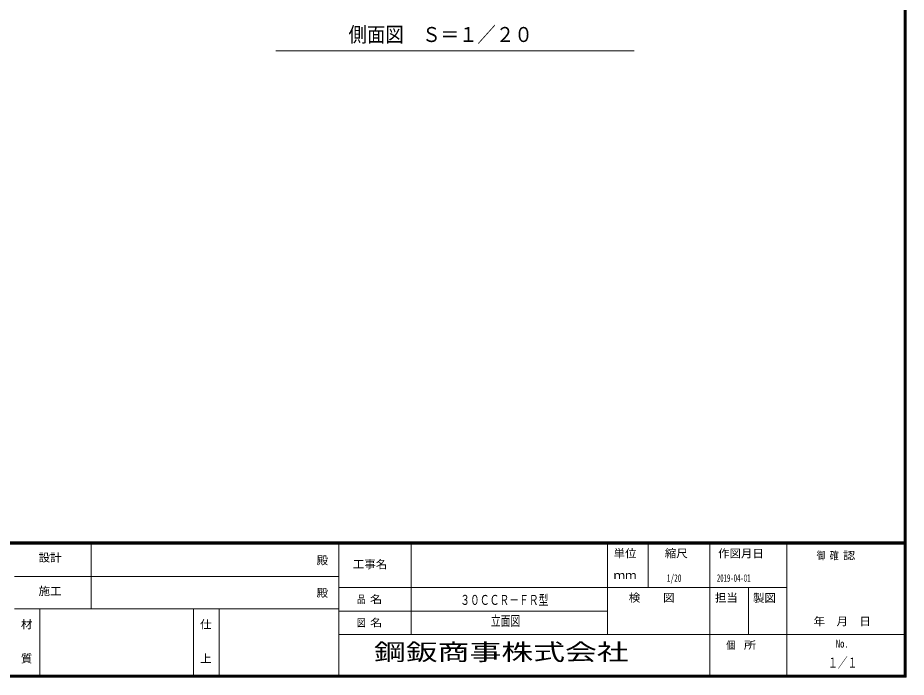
# Model space of a CAD drawing. Units: millimetres, scale not verified. Extents: x -5740 to 5740, y -4020 to 4020.
# Drawn here: x 1576 to 5740, y -4020 to -928 of the extents above; entities that cross this region are included whole.
import ezdxf
from ezdxf.enums import TextEntityAlignment as Align

# ---------------------------------------------------------------- set-up
doc = ezdxf.new("R2010")
doc.units = ezdxf.units.MM
doc.header["$LTSCALE"] = 10
doc.layers.add('0-2_0-F1TEXT', color=5, linetype='Continuous', lineweight=18)
doc.layers.add('1-0_2ラック-F寸法', color=3, linetype='Continuous', lineweight=18)
doc.layers.add('1-9_2-5DIM', color=7, linetype='Continuous')
doc.styles.add('ＭＳ ゴシック', font='')
doc.styles.get('ＭＳ ゴシック').set_extended_font_data('MS Gothic')

msp = doc.modelspace()

# ---------------------------------------------------------------- linework, layer by layer
at = {"layer": '0-2_0-F1TEXT'}
for p, q in [((-5729.61, -3385.87), (5730.39, -3385.87)), ((5730.39, -3386.87), (-5729.61, -3386.87)), ((-5729.61, -3387.87), (5730.39, -3387.87)), ((5730.39, -3388.87), (-5729.61, -3388.87)), ((-5729.61, -3389.87), (5730.39, -3389.87)), ((5730.39, -3390.87), (-5729.61, -3390.87)), ((-5729.61, -3391.87), (5730.39, -3391.87)), ((5730.39, -3392.87), (-5729.61, -3392.87)), ((-5729.61, -3393.87), (5730.39, -3393.87)), ((5730.39, -3394.87), (-5729.61, -3394.87)), ((-5729.61, -3395.87), (5730.39, -3395.87)), ((1920.39, -3699.87), (1920.39, -3395.87)), ((3080.39, -3395.87), (3080.39, -4019.87)), ((3420.39, -3819.87), (3420.39, -3395.87)), ((4340.39, -3819.87), (4340.39, -3395.87)), ((4530.39, -3395.87), (4530.39, -3599.87)), ((4820.39, -4019.87), (4820.39, -3395.87)), ((5180.39, -3395.87), (5180.39, -4019.87)), ((3080.39, -3547.87), (1560.39, -3547.87)), ((5180.39, -3599.87), (3080.39, -3599.87)), ((5000.39, -3599.87), (5000.39, -3819.87)), ((1560.39, -3699.87), (3080.39, -3699.87)), ((1680.39, -4019.87), (1680.39, -3699.87)), ((2400.39, -4019.87), (2400.39, -3699.87)), ((2520.39, -3699.87), (2520.39, -4019.87)), ((3080.39, -3709.87), (4340.39, -3709.87)), ((5740.39, -3819.87), (3080.39, -3819.87))]:
    msp.add_line(p, q, dxfattribs=at)
for points in [[(5740.39, 4020.13), (-5739.61, 4020.13), (-5739.61, -4019.87), (5740.39, -4019.87)], [(5739.39, 4019.13), (5739.39, -4018.87), (-5738.61, -4018.87), (-5738.61, 4019.13)], [(5738.39, 4018.13), (5738.39, -4017.87), (-5737.61, -4017.87), (-5737.61, 4018.13)], [(5737.39, 4017.13), (5737.39, -4016.87), (-5736.61, -4016.87), (-5736.61, 4017.13)], [(5736.39, 4016.13), (5736.39, -4015.87), (-5735.61, -4015.87), (-5735.61, 4016.13)], [(5735.39, 4015.13), (5735.39, -4014.87), (-5734.61, -4014.87), (-5734.61, 4015.13)], [(5734.39, 4014.13), (5734.39, -4013.87), (-5733.61, -4013.87), (-5733.61, 4014.13)], [(5733.39, 4013.13), (5733.39, -4012.87), (-5732.61, -4012.87), (-5732.61, 4013.13)], [(5732.39, 4012.13), (5732.39, -4011.87), (-5731.61, -4011.87), (-5731.61, 4012.13)], [(5731.39, 4011.13), (5731.39, -4010.87), (-5730.61, -4010.87), (-5730.61, 4011.13)], [(5730.39, 4010.13), (5730.39, -4009.87), (-5729.61, -4009.87), (-5729.61, 4010.13)]]:
    msp.add_lwpolyline(points, close=True, dxfattribs=at)
at = {"layer": '1-0_2ラック-F寸法'}
msp.add_line((2785.52, -1083.02), (4465.52, -1083.02), dxfattribs=at)

# ---------------------------------------------------------------- texts
at = {"layer": '0-2_0-F1TEXT', "color": 7, "style": 'ＭＳ ゴシック'}
for s, height, width, p in [('設計', 37.51, 1.05, (1673.95, -3489.56)), ('殿', 37.51, 1.05, (2976.95, -3502.34)), ('単位', 37.51, 1.05, (4368.95, -3469.34)), ('縮尺', 37.51, 1.05, (4608.95, -3469.34)), ('作図月日', 37.51, 1.05, (4858.51, -3469.75)), ('御 ', 35.43, 0.85, (5320.05, -3477.8)), ('確 ', 35.43, 0.85, (5381.81, -3477.8)), ('認', 35.43, 1.2, (5443.56, -3477.8)), ('工事名', 37.51, 1.05, (3146.95, -3520.34)), ('ｍｍ', 37.51, 1.05, (4368.95, -3571.34)), ('1/20', 35.17, 0.6, (4618.26, -3582.95)), ('2019-04-01', 35.17, 0.55, (4852.79, -3582.95)), ('施工', 37.51, 1.05, (1673.95, -3646.34)), ('殿', 37.51, 1.05, (2976.95, -3654.34)), ('品 ', 35.43, 0.85, (3165.45, -3683.03)), ('名', 35.43, 1.2, (3227.2, -3683.03)), ('３０ＣＣＲ－ＦＲ型', 46.89, 0.7, (3649.81, -3694.87)), ('検\u3000\u3000図', 37.51, 1.05, (4439.95, -3677.34)), ('担当', 37.51, 1.05, (4843.95, -3677.34)), ('製図', 37.51, 1.05, (5022.34, -3678.32)), ('図 ', 35.43, 0.85, (3165.45, -3793.03)), ('名', 35.43, 1.2, (3227.2, -3793.03)), ('立面図', 46.89, 0.7, (3793.59, -3792.96)), ('\u3000年\u3000月\u3000日', 37.51, 1.05, (5252.45, -3788.11)), ('材', 37.51, 1.05, (1590.95, -3802.34)), ('仕', 37.51, 1.05, (2430.95, -3802.34)), ('個  ', 35.43, 0.85, (4896.95, -3898.03)), ('所', 35.43, 1.2, (4979.29, -3898.03)), ('No.', 37.51, 0.8, (5409.95, -3892.34)), ('質', 37.51, 1.05, (1590.95, -3962.34)), ('上', 37.51, 1.05, (2430.95, -3962.34)), ('１／１', 46.89, 0.7, (5373.59, -3988.86))]:
    msp.add_text(s, height=height, dxfattribs=dict(at, width=width)).set_placement(p, align=Align.BOTTOM_LEFT)
at = {"layer": '1-0_2ラック-F寸法', "color": 7, "style": 'ＭＳ ゴシック', "width": 0.9}
msp.add_text('側面図\u3000Ｓ＝１／２０', height=70.33, dxfattribs=at).set_placement((3126.53, -1063.02), align=Align.BOTTOM_LEFT)
at = {"layer": '1-9_2-5DIM', "style": 'ＭＳ ゴシック', "width": 1.4}
msp.add_text('鋼鈑商事株式会社', height=78.15, dxfattribs=at).set_placement((3245.68, -3963.95), align=Align.BOTTOM_LEFT)

doc.saveas('drawing.dxf')
